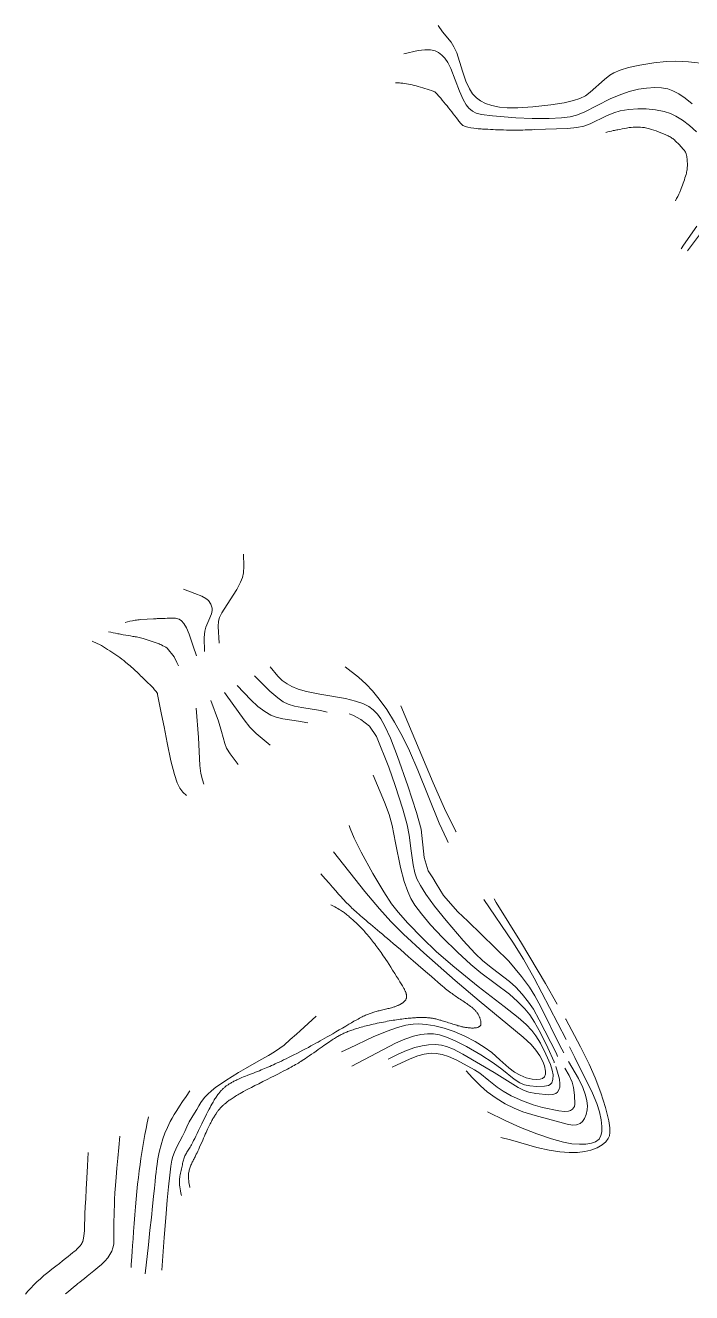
# Model space of a CAD drawing. Header units: inches. Extents: x 115425 to 116786, y 150085 to 152399.
# Drawn here: x 115964.9 to 116129.7, y 150634.4 to 150947.8 of the extents above; entities that cross this region are included whole.
import ezdxf

# ---------------------------------------------------------------- set-up
doc = ezdxf.new("R2010")
doc.units = ezdxf.units.IN
doc.header["$MEASUREMENT"] = 0
doc.layers.add('Contour', color=7, linetype='Continuous', lineweight=0, true_color=0xbed2ff)

msp = doc.modelspace()

# ---------------------------------------------------------------- linework, layer by layer
at = {"layer": 'Contour'}
for points in [[(116133.42, 150938.26), (116128.94, 150938.72), (116125.77, 150938.88), (116123.41, 150938.83), (116120.37, 150938.52), (116116.85, 150937.95), (116114.05, 150937.33), (116111.99, 150936.69), (116110.48, 150936.04), (116109.42, 150935.41), (116108.11, 150934.39), (116104.62, 150931.23), (116103.4, 150930.36), (116102.01, 150929.69), (116100.46, 150929.16), (116098.19, 150928.63), (116094.85, 150928.08), (116090.45, 150927.58), (116086.71, 150927.34), (116084.05, 150927.34), (116082.13, 150927.53), (116080.31, 150927.92), (116078.7, 150928.47), (116077.5, 150929.06), (116076.44, 150929.81), (116075.53, 150930.84), (116074.74, 150932.09), (116073.88, 150933.94), (116073.01, 150936.39), (116071.58, 150940.97), (116070.91, 150942.48), (116070.22, 150943.6), (116068.03, 150946.16), (116066.99, 150947.76)], [(116129.81, 150928.39), (116128.11, 150929.77), (116126.56, 150930.79), (116125.08, 150931.56), (116123.8, 150932.03), (116122.22, 150932.31), (116120.55, 150932.39), (116118.53, 150932.26), (116116.54, 150931.95), (116114.28, 150931.37), (116111.75, 150930.51), (116109.54, 150929.56), (116103.11, 150926.31), (116101.19, 150925.57), (116099.62, 150925.17), (116097.49, 150924.88), (116094.47, 150924.71), (116090.26, 150924.71), (116086.23, 150924.89), (116080.42, 150925.39), (116077.68, 150925.74), (116076.39, 150926.08), (116075.49, 150926.5), (116074.6, 150927.25), (116073.91, 150928.12), (116073.16, 150929.41), (116072.26, 150931.48), (116070.13, 150937.09), (116069.38, 150938.57), (116068.66, 150939.63), (116067.9, 150940.42), (116067.09, 150941.02), (116066.27, 150941.44), (116065.08, 150941.71), (116063.74, 150941.73), (116062.01, 150941.53), (116058.53, 150940.74)], [(116130.89, 150921.46), (116129.2, 150922.97), (116127.46, 150924.29), (116125.76, 150925.34), (116124.48, 150925.93), (116122.9, 150926.43), (116120.77, 150926.86), (116118.42, 150927.1), (116116.37, 150927.12), (116114.19, 150926.95), (116112.05, 150926.59), (116110.48, 150926.15), (116108.65, 150925.37), (116104.59, 150923.37), (116103.02, 150922.81), (116101.31, 150922.47), (116098.98, 150922.26), (116090.86, 150921.97)], [(116127.08, 150892.5), (116127.66, 150893.36), (116130.95, 150898.09)], [(116128.63, 150892), (116131.62, 150895.96)], [(116018.83, 150816.96), (116018.94, 150813.98), (116018.81, 150812.35), (116018.56, 150811.25), (116018.11, 150810.03), (116017.19, 150808.25), (116015.59, 150805.66), (116013.51, 150802.5), (116012.95, 150801.32), (116012.7, 150800.42), (116012.61, 150799.09), (116012.83, 150795)], [(116009.17, 150792.95), (116009.15, 150796.42), (116009.3, 150797.91), (116009.55, 150798.92), (116010.27, 150800.66), (116010.93, 150802.24), (116011.09, 150803.02), (116011.12, 150803.67), (116010.78, 150804.6), (116010.15, 150805.5), (116009.56, 150806), (116008.56, 150806.59), (116006.8, 150807.3), (116004.01, 150808.3)], [(116000, 150801.12), (116002.05, 150801.13), (116002.92, 150800.91), (116003.55, 150800.47), (116004.08, 150799.84), (116004.71, 150798.8), (116005.4, 150797.22), (116006.42, 150794.23), (116007.19, 150791.85)], [(116000, 150793.77), (116001.66, 150791.59), (116002.35, 150790.21), (116002.73, 150789.35)], [(116025.43, 150789.15), (116027.38, 150786.78), (116028.45, 150785.74), (116029.61, 150784.89), (116030.77, 150784.25), (116032.33, 150783.64), (116034.44, 150783.05), (116037.71, 150782.4), (116044.09, 150781.27), (116046.59, 150780.64), (116048.35, 150780.03), (116049.86, 150779.3), (116050.96, 150778.53), (116051.99, 150777.46), (116052.85, 150776.23), (116053.83, 150774.44), (116055.17, 150771.45), (116056.93, 150766.93), (116059.47, 150759.72), (116061.63, 150753.08), (116062.79, 150748.96), (116063.52, 150741.99), (116064.49, 150738.68), (116065.69, 150736.93), (116066.48, 150735.55), (116068.34, 150732.54), (116071.84, 150728.57)], [(116043.98, 150789.14), (116047.28, 150786.58), (116049.16, 150784.88), (116050.75, 150783.21), (116052.43, 150781.15), (116054.26, 150778.55), (116056.22, 150775.41), (116058.17, 150771.87), (116059.88, 150768.36), (116061.93, 150763.6), (116067.27, 150750.47), (116069.13, 150746.39), (116069.51, 150745.66)], [(116017.26, 150784.51), (116020.66, 150780.94), (116022.43, 150779.33), (116024.13, 150778.06), (116025.58, 150777.21), (116026.91, 150776.66), (116028.61, 150776.29), (116032.47, 150775.73), (116034.76, 150775.3)], [(116021.53, 150786.94), (116025.38, 150783.1), (116027.3, 150781.43), (116028.66, 150780.48), (116029.86, 150779.92), (116031.45, 150779.41), (116033.27, 150779.03), (116037.91, 150778.35), (116039.56, 150777.89)], [(116025.44, 150769.73), (116022.02, 150772.68), (116020.45, 150774.24), (116018.98, 150776.01), (116014.53, 150782.21), (116014.15, 150782.75)], [(116007.17, 150778.92), (116007.72, 150771.65), (116008.03, 150764.72), (116008.29, 150762.74), (116008.68, 150761.18), (116009.01, 150760.1)], [(116010.78, 150780.84), (116012.66, 150775.68), (116013.42, 150773.1), (116014.19, 150770.19), (116014.66, 150769.03), (116015.52, 150767.64), (116017.5, 150765.01)], [(116057.74, 150779.45), (116065.76, 150760.4), (116068.6, 150754.06), (116071.38, 150748.4), (116071.41, 150748.34)], [(116044.95, 150777.47), (116045.88, 150777.15), (116047.83, 150776.07), (116049.99, 150774.49), (116051.71, 150771.88), (116054.79, 150764.32), (116056.4, 150759.77), (116058.27, 150753.89), (116059.33, 150750.03), (116059.84, 150747.46), (116060.31, 150743.61), (116060.78, 150740.13), (116061.21, 150738.22), (116061.76, 150736.68), (116062.59, 150735.07), (116063.92, 150732.95), (116066.1, 150729.94), (116068.96, 150726.36), (116073.2, 150721.42), (116076.14, 150718.25), (116078.08, 150716.41), (116080.4, 150714.56), (116084.65, 150711.31), (116086.22, 150709.89), (116087.81, 150708.18), (116089.36, 150706.21), (116090.54, 150704.45), (116092, 150701.84), (116096.23, 150693.51), (116096.52, 150692.8)], [(116000, 150770.34), (116000.88, 150765.84), (116001.74, 150762.51), (116002.45, 150760.43), (116003.09, 150759.09), (116003.82, 150758.1), (116004.74, 150757.33)], [(116050.92, 150762.36), (116053.75, 150755.65), (116054.85, 150752.59), (116055.59, 150749.87), (116056.48, 150745.64), (116057.72, 150739.49), (116058.62, 150736.07), (116059.48, 150733.55), (116060.25, 150731.84), (116061.26, 150730.16), (116062.84, 150728.02), (116065.11, 150725.33), (116068.05, 150722.17), (116071.74, 150718.54), (116075.06, 150715.51), (116077.55, 150713.49), (116084.6, 150708.16), (116086.66, 150706.36), (116088.41, 150704.57), (116089.65, 150703.06), (116090.85, 150701.26), (116092.32, 150698.64), (116094.16, 150694.91), (116095.66, 150691.44), (116095.73, 150691.24)], [(116045.66, 150690.37), (116056.48, 150696.05), (116058.77, 150697.06), (116060.87, 150697.76), (116062.68, 150698.17), (116064.35, 150698.36), (116065.83, 150698.34), (116067.29, 150698.1), (116069.04, 150697.58), (116071.21, 150696.66), (116073.97, 150695.26), (116077.54, 150693.19), (116080.6, 150691.2), (116082.73, 150689.6), (116085.8, 150687.15), (116087.18, 150686.28), (116088.32, 150685.79), (116089.7, 150685.49), (116091.39, 150685.37), (116093.26, 150685.4), (116094.27, 150685.6), (116094.74, 150685.84), (116095.08, 150686.22), (116095.4, 150687.11), (116095.42, 150688.24), (116095.23, 150689.39), (116094.76, 150690.82), (116093.64, 150693.35), (116092.28, 150696.05), (116091.15, 150697.89), (116090.13, 150699.22), (116088.77, 150700.64), (116086.78, 150702.41), (116083.35, 150705.1), (116076.9, 150710.04), (116070.59, 150715.21), (116066.52, 150718.74), (116063.1, 150722.01), (116059.5, 150725.73), (116057.07, 150728.48), (116055.49, 150730.54), (116053.57, 150733.45), (116050.83, 150738.04), (116047.92, 150743.31), (116046.23, 150746.72), (116045.24, 150749.15), (116044.98, 150749.91)], [(116041.14, 150743.37), (116048.83, 150733.6), (116052.46, 150729.26), (116055.27, 150726.18), (116058.46, 150723.02), (116063.48, 150718.38), (116071.23, 150711.53), (116077.14, 150706.53), (116088.06, 150697.52), (116089.99, 150695.71), (116091.19, 150694.33), (116092.15, 150692.95), (116092.87, 150691.54), (116093.27, 150690.43), (116093.52, 150689.17), (116093.52, 150688.36), (116093.31, 150687.77), (116092.81, 150687.34), (116092.24, 150687.14), (116091.39, 150687.06), (116090.23, 150687.16), (116088.78, 150687.49), (116087.26, 150688.11), (116085.9, 150688.88), (116084.44, 150689.98), (116082.27, 150691.95), (116080.25, 150693.74), (116078.4, 150695.08), (116076.12, 150696.47), (116073.58, 150697.78), (116070.93, 150698.92), (116068.5, 150699.77), (116066.21, 150700.36), (116064.05, 150700.71), (116062.23, 150700.82), (116060.79, 150700.76), (116059, 150700.48), (116056.91, 150699.94), (116054.37, 150699.06), (116050.95, 150697.62), (116045.1, 150694.85), (116043.07, 150693.88)], [(116037.96, 150737.96), (116039.04, 150736.72), (116040.01, 150735.6), (116040.89, 150734.6), (116041.67, 150733.71), (116042.34, 150732.95), (116042.92, 150732.31), (116043.39, 150731.79), (116043.76, 150731.39), (116044.09, 150731.05), (116044.41, 150730.72), (116044.72, 150730.4), (116045.04, 150730.08), (116045.36, 150729.78), (116045.67, 150729.47), (116045.98, 150729.18), (116046.29, 150728.89), (116046.61, 150728.59), (116046.96, 150728.28), (116047.34, 150727.94), (116047.75, 150727.58), (116048.19, 150727.2), (116048.66, 150726.8), (116049.16, 150726.37), (116049.69, 150725.93), (116050.24, 150725.47), (116050.8, 150725), (116051.38, 150724.52), (116051.97, 150724.02), (116052.57, 150723.52), (116053.19, 150723), (116053.82, 150722.48), (116054.46, 150721.94), (116055.14, 150721.36), (116055.9, 150720.71), (116056.74, 150720), (116057.65, 150719.21), (116058.64, 150718.35), (116059.7, 150717.42), (116060.84, 150716.43), (116062.06, 150715.36), (116063.25, 150714.31), (116064.33, 150713.36), (116065.31, 150712.51), (116066.17, 150711.77), (116066.92, 150711.13), (116067.55, 150710.58), (116068.08, 150710.14), (116068.49, 150709.81), (116068.84, 150709.53), (116069.18, 150709.26), (116069.51, 150709.01), (116069.83, 150708.76), (116070.13, 150708.54), (116070.43, 150708.32), (116070.71, 150708.12), (116070.98, 150707.93), (116071.24, 150707.74), (116071.52, 150707.55), (116071.81, 150707.35), (116072.12, 150707.15), (116072.43, 150706.94), (116072.75, 150706.72), (116073.09, 150706.5), (116073.43, 150706.28), (116073.77, 150706.06), (116074.07, 150705.85), (116074.36, 150705.66), (116074.61, 150705.48), (116074.83, 150705.32), (116075.03, 150705.17), (116075.2, 150705.04), (116075.34, 150704.93), (116075.47, 150704.82), (116075.59, 150704.71), (116075.7, 150704.6), (116075.82, 150704.5), (116075.93, 150704.39), (116076.03, 150704.27), (116076.14, 150704.16), (116076.24, 150704.05), (116076.33, 150703.94), (116076.42, 150703.82), (116076.52, 150703.7), (116076.61, 150703.58), (116076.69, 150703.46), (116076.78, 150703.33), (116076.86, 150703.2), (116076.94, 150703.06), (116077.02, 150702.92), (116077.09, 150702.79), (116077.16, 150702.65), (116077.22, 150702.52), (116077.28, 150702.38), (116077.33, 150702.25), (116077.38, 150702.11), (116077.42, 150701.97), (116077.46, 150701.84), (116077.49, 150701.72), (116077.52, 150701.6), (116077.54, 150701.49), (116077.56, 150701.38), (116077.57, 150701.29), (116077.58, 150701.19), (116077.58, 150701.11), (116077.58, 150701.03), (116077.58, 150700.95), (116077.57, 150700.88), (116077.57, 150700.81), (116077.56, 150700.74), (116077.55, 150700.67), (116077.54, 150700.61), (116077.53, 150700.54), (116077.51, 150700.48), (116077.48, 150700.42), (116077.44, 150700.37), (116077.39, 150700.31), (116077.33, 150700.25), (116077.26, 150700.2), (116077.17, 150700.15), (116077.08, 150700.09), (116076.98, 150700.04), (116076.87, 150700), (116076.75, 150699.96), (116076.63, 150699.92), (116076.5, 150699.89), (116076.37, 150699.87), (116076.23, 150699.85), (116076.08, 150699.83), (116075.93, 150699.82), (116075.76, 150699.81), (116075.59, 150699.81), (116075.41, 150699.81), (116075.22, 150699.81), (116075.02, 150699.82), (116074.82, 150699.84), (116074.6, 150699.86), (116074.38, 150699.88), (116074.16, 150699.91), (116073.95, 150699.94), (116073.73, 150699.97), (116073.52, 150700.01), (116073.3, 150700.05), (116073.09, 150700.09), (116072.88, 150700.14), (116072.65, 150700.19), (116072.42, 150700.25), (116072.16, 150700.31), (116071.89, 150700.39), (116071.6, 150700.48), (116071.29, 150700.57), (116070.96, 150700.67), (116070.62, 150700.78), (116070.27, 150700.89), (116069.93, 150701), (116069.59, 150701.11), (116069.26, 150701.22), (116068.93, 150701.32), (116068.61, 150701.42), (116068.3, 150701.52), (116067.99, 150701.61), (116067.69, 150701.71), (116067.41, 150701.79), (116067.14, 150701.87), (116066.89, 150701.94), (116066.64, 150702), (116066.42, 150702.05), (116066.2, 150702.1), (116066, 150702.14), (116065.81, 150702.18), (116065.61, 150702.21), (116065.41, 150702.24), (116065.2, 150702.27), (116064.99, 150702.3), (116064.78, 150702.32), (116064.56, 150702.34), (116064.34, 150702.36), (116064.11, 150702.37), (116063.87, 150702.38), (116063.63, 150702.39), (116063.38, 150702.4), (116063.11, 150702.4), (116062.84, 150702.4), (116062.57, 150702.4), (116062.28, 150702.39), (116061.98, 150702.39), (116061.67, 150702.37), (116061.35, 150702.36), (116061.02, 150702.34), (116060.68, 150702.31), (116060.33, 150702.28), (116059.96, 150702.25), (116059.59, 150702.22), (116059.2, 150702.18), (116058.81, 150702.13), (116058.41, 150702.08), (116058, 150702.03), (116057.58, 150701.98), (116057.16, 150701.92), (116056.72, 150701.85), (116056.28, 150701.78), (116055.83, 150701.71), (116055.37, 150701.63), (116054.9, 150701.55), (116054.42, 150701.47), (116053.94, 150701.38), (116053.44, 150701.28), (116052.94, 150701.18), (116052.43, 150701.08), (116051.92, 150700.97), (116051.43, 150700.86), (116050.95, 150700.76), (116050.48, 150700.65), (116050.03, 150700.54), (116049.59, 150700.44), (116049.17, 150700.33), (116048.76, 150700.23), (116048.36, 150700.12), (116047.98, 150700.01), (116047.61, 150699.91), (116047.25, 150699.81), (116046.91, 150699.71), (116046.58, 150699.6), (116046.27, 150699.5), (116045.97, 150699.4), (116045.68, 150699.31), (116045.4, 150699.21), (116045.13, 150699.11), (116044.87, 150699.01), (116044.61, 150698.91), (116044.37, 150698.81), (116044.13, 150698.71), (116043.9, 150698.61), (116043.68, 150698.51), (116043.45, 150698.4), (116043.22, 150698.29), (116043, 150698.18), (116042.77, 150698.06), (116042.54, 150697.93), (116042.31, 150697.81), (116042.08, 150697.68), (116041.84, 150697.54), (116041.59, 150697.39), (116041.33, 150697.23), (116041.06, 150697.05), (116040.77, 150696.87), (116040.48, 150696.67), (116040.17, 150696.47), (116039.85, 150696.25), (116039.5, 150696.02), (116039.13, 150695.76), (116038.73, 150695.48), (116038.29, 150695.17), (116037.82, 150694.84), (116037.32, 150694.49), (116036.78, 150694.11), (116036.22, 150693.71), (116035.65, 150693.31), (116035.13, 150692.94), (116034.63, 150692.6), (116034.18, 150692.29), (116033.76, 150692), (116033.38, 150691.75), (116033.03, 150691.53), (116032.72, 150691.34), (116032.41, 150691.15), (116032.09, 150690.96), (116031.75, 150690.77), (116031.39, 150690.56), (116031, 150690.35), (116030.6, 150690.13), (116030.18, 150689.9), (116029.74, 150689.67), (116029.26, 150689.41), (116028.69, 150689.12), (116028.04, 150688.79), (116027.32, 150688.42), (116026.52, 150688.01), (116025.64, 150687.56), (116024.68, 150687.08), (116023.64, 150686.56), (116022.61, 150686.04), (116021.67, 150685.56), (116020.83, 150685.13), (116020.08, 150684.74), (116019.43, 150684.4), (116018.87, 150684.11), (116018.41, 150683.85), (116018.04, 150683.64), (116017.72, 150683.46), (116017.41, 150683.28), (116017.11, 150683.1), (116016.83, 150682.92), (116016.55, 150682.75), (116016.29, 150682.58), (116016.04, 150682.42), (116015.8, 150682.25), (116015.57, 150682.09), (116015.34, 150681.94), (116015.13, 150681.78), (116014.92, 150681.63), (116014.73, 150681.47), (116014.54, 150681.32), (116014.36, 150681.18), (116014.19, 150681.03), (116014.02, 150680.89), (116013.87, 150680.75), (116013.72, 150680.61), (116013.57, 150680.47), (116013.44, 150680.34), (116013.31, 150680.21), (116013.19, 150680.08), (116013.07, 150679.96), (116012.96, 150679.83), (116012.85, 150679.7), (116012.74, 150679.56), (116012.62, 150679.42), (116012.51, 150679.27), (116012.4, 150679.12), (116012.28, 150678.96), (116012.16, 150678.79), (116012.05, 150678.62), (116011.93, 150678.44), (116011.8, 150678.25), (116011.68, 150678.05), (116011.56, 150677.85), (116011.43, 150677.63), (116011.3, 150677.41), (116011.17, 150677.18), (116011.03, 150676.93), (116010.9, 150676.67), (116010.75, 150676.39), (116010.6, 150676.1), (116010.45, 150675.79), (116010.29, 150675.46), (116010.13, 150675.12), (116009.96, 150674.76), (116009.79, 150674.38), (116009.6, 150673.98), (116009.4, 150673.54), (116009.2, 150673.08), (116008.98, 150672.58), (116008.75, 150672.07), (116008.5, 150671.52), (116008.25, 150670.94), (116008, 150670.38), (116007.77, 150669.86), (116007.55, 150669.38), (116007.36, 150668.96), (116007.18, 150668.58), (116007.01, 150668.24), (116006.87, 150667.96), (116006.74, 150667.72), (116006.62, 150667.5), (116006.5, 150667.28), (116006.39, 150667.06), (116006.28, 150666.83), (116006.17, 150666.61), (116006.06, 150666.38), (116005.95, 150666.15), (116005.85, 150665.91), (116005.75, 150665.68), (116005.66, 150665.43), (116005.58, 150665.19), (116005.5, 150664.94), (116005.43, 150664.69), (116005.37, 150664.43), (116005.31, 150664.17), (116005.27, 150663.9), (116005.23, 150663.61), (116005.22, 150663.28), (116005.22, 150662.9), (116005.25, 150662.48), (116005.29, 150662.02), (116005.36, 150661.52), (116005.45, 150660.97), (116005.55, 150660.38)], [(116078.31, 150731.55), (116085.44, 150721.04), (116088.09, 150716.81), (116090.73, 150712.16), (116094.57, 150704.92), (116098.62, 150696.93)], [(116080.82, 150731.74), (116081.38, 150730.83), (116087.62, 150720.81), (116093.55, 150710.78), (116096.43, 150705.72)], [(116003.5, 150658.41), (116003.37, 150659.01), (116003.26, 150659.56), (116003.17, 150660.07), (116003.1, 150660.54), (116003.04, 150660.97), (116003.01, 150661.35), (116002.99, 150661.69), (116003, 150661.99), (116003.02, 150662.27), (116003.04, 150662.57), (116003.08, 150662.87), (116003.13, 150663.2), (116003.18, 150663.53), (116003.24, 150663.88), (116003.32, 150664.24), (116003.4, 150664.61), (116003.48, 150664.98), (116003.57, 150665.34), (116003.64, 150665.68), (116003.72, 150666.01), (116003.8, 150666.32), (116003.87, 150666.62), (116003.94, 150666.9), (116004.01, 150667.17), (116004.08, 150667.42), (116004.16, 150667.68), (116004.25, 150667.92), (116004.35, 150668.17), (116004.46, 150668.41), (116004.59, 150668.65), (116004.72, 150668.88), (116004.86, 150669.11), (116005.01, 150669.34), (116005.16, 150669.58), (116005.31, 150669.83), (116005.47, 150670.1), (116005.63, 150670.37), (116005.79, 150670.65), (116005.95, 150670.95), (116006.11, 150671.26), (116006.3, 150671.6), (116006.52, 150672.03), (116006.77, 150672.53), (116007.06, 150673.1), (116007.38, 150673.74), (116007.73, 150674.46), (116008.12, 150675.26), (116008.54, 150676.13), (116008.97, 150677), (116009.36, 150677.79), (116009.71, 150678.51), (116010.04, 150679.14), (116010.32, 150679.71), (116010.58, 150680.19), (116010.8, 150680.6), (116010.98, 150680.94), (116011.15, 150681.23), (116011.31, 150681.5), (116011.47, 150681.77), (116011.63, 150682.03), (116011.78, 150682.27), (116011.94, 150682.5), (116012.08, 150682.72), (116012.23, 150682.93), (116012.37, 150683.13), (116012.51, 150683.33), (116012.65, 150683.51), (116012.79, 150683.69), (116012.92, 150683.86), (116013.06, 150684.02), (116013.19, 150684.18), (116013.32, 150684.32), (116013.45, 150684.47), (116013.58, 150684.6), (116013.71, 150684.73), (116013.84, 150684.85), (116013.96, 150684.97), (116014.08, 150685.08), (116014.21, 150685.19), (116014.33, 150685.29), (116014.45, 150685.39), (116014.59, 150685.49), (116014.72, 150685.59), (116014.87, 150685.69), (116015.02, 150685.8), (116015.18, 150685.9), (116015.34, 150686), (116015.51, 150686.11), (116015.69, 150686.21), (116015.88, 150686.32), (116016.07, 150686.43), (116016.28, 150686.54), (116016.49, 150686.65), (116016.72, 150686.76), (116016.95, 150686.87), (116017.19, 150686.99), (116017.45, 150687.11), (116017.75, 150687.24), (116018.08, 150687.39), (116018.45, 150687.54), (116018.86, 150687.71), (116019.31, 150687.89), (116019.79, 150688.08), (116020.3, 150688.28), (116020.83, 150688.48), (116021.34, 150688.68), (116021.83, 150688.88), (116022.31, 150689.07), (116022.77, 150689.25), (116023.21, 150689.43), (116023.64, 150689.6), (116024.05, 150689.77), (116024.46, 150689.94), (116024.88, 150690.12), (116025.32, 150690.3), (116025.77, 150690.5), (116026.23, 150690.71), (116026.71, 150690.93), (116027.19, 150691.16), (116027.7, 150691.39), (116028.22, 150691.64), (116028.78, 150691.91), (116029.36, 150692.2), (116029.98, 150692.51), (116030.63, 150692.83), (116031.31, 150693.18), (116032.02, 150693.54), (116032.76, 150693.92), (116033.5, 150694.31), (116034.21, 150694.68), (116034.89, 150695.03), (116035.54, 150695.38), (116036.16, 150695.71), (116036.75, 150696.03), (116037.31, 150696.34), (116037.84, 150696.64), (116038.38, 150696.94), (116038.95, 150697.27), (116039.57, 150697.62), (116040.24, 150698), (116040.94, 150698.41), (116041.69, 150698.85), (116042.48, 150699.32), (116043.31, 150699.81), (116044.13, 150700.29), (116044.88, 150700.73), (116045.55, 150701.12), (116046.16, 150701.47), (116046.7, 150701.77), (116047.17, 150702.03), (116047.57, 150702.25), (116047.9, 150702.42), (116048.19, 150702.56), (116048.47, 150702.7), (116048.74, 150702.83), (116049, 150702.95), (116049.26, 150703.06), (116049.5, 150703.17), (116049.73, 150703.26), (116049.95, 150703.35), (116050.17, 150703.44), (116050.4, 150703.52), (116050.64, 150703.6), (116050.87, 150703.67), (116051.12, 150703.75), (116051.37, 150703.82), (116051.63, 150703.89), (116051.89, 150703.95), (116052.16, 150704.02), (116052.44, 150704.09), (116052.72, 150704.16), (116053.02, 150704.23), (116053.32, 150704.3), (116053.62, 150704.37), (116053.94, 150704.45), (116054.26, 150704.52), (116054.58, 150704.6), (116054.87, 150704.67), (116055.15, 150704.74), (116055.42, 150704.81), (116055.66, 150704.88), (116055.89, 150704.95), (116056.09, 150705.02), (116056.28, 150705.08), (116056.46, 150705.15), (116056.63, 150705.21), (116056.79, 150705.28), (116056.95, 150705.34), (116057.09, 150705.4), (116057.23, 150705.47), (116057.36, 150705.53), (116057.49, 150705.59), (116057.61, 150705.65), (116057.72, 150705.72), (116057.83, 150705.78), (116057.93, 150705.84), (116058.03, 150705.9), (116058.13, 150705.97), (116058.22, 150706.03), (116058.3, 150706.09), (116058.38, 150706.16), (116058.46, 150706.22), (116058.54, 150706.29), (116058.61, 150706.36), (116058.68, 150706.43), (116058.75, 150706.5), (116058.82, 150706.58), (116058.88, 150706.65), (116058.94, 150706.73), (116058.99, 150706.81), (116059.04, 150706.9), (116059.08, 150706.99), (116059.11, 150707.08), (116059.14, 150707.18), (116059.16, 150707.28), (116059.17, 150707.39), (116059.18, 150707.5), (116059.18, 150707.61), (116059.18, 150707.72), (116059.17, 150707.83), (116059.15, 150707.94), (116059.14, 150708.06), (116059.11, 150708.17), (116059.09, 150708.29), (116059.05, 150708.4), (116059.01, 150708.53), (116058.96, 150708.66), (116058.91, 150708.8), (116058.85, 150708.94), (116058.78, 150709.09), (116058.71, 150709.24), (116058.63, 150709.4), (116058.52, 150709.61), (116058.36, 150709.89), (116058.14, 150710.26), (116057.87, 150710.71), (116057.54, 150711.24), (116057.16, 150711.86), (116056.73, 150712.55), (116056.24, 150713.33), (116055.74, 150714.12), (116055.27, 150714.85), (116054.84, 150715.53), (116054.43, 150716.15), (116054.06, 150716.72), (116053.73, 150717.23), (116053.42, 150717.68), (116053.15, 150718.08), (116052.89, 150718.45), (116052.63, 150718.82), (116052.37, 150719.18), (116052.11, 150719.54), (116051.84, 150719.9), (116051.58, 150720.25), (116051.31, 150720.6), (116051.04, 150720.95), (116050.78, 150721.29), (116050.52, 150721.62), (116050.26, 150721.94), (116050.01, 150722.25), (116049.76, 150722.55), (116049.52, 150722.83), (116049.29, 150723.11), (116049.06, 150723.37), (116048.83, 150723.63), (116048.6, 150723.89), (116048.36, 150724.15), (116048.12, 150724.4), (116047.87, 150724.66), (116047.62, 150724.91), (116047.37, 150725.17), (116047.11, 150725.42), (116046.85, 150725.67), (116046.6, 150725.92), (116046.34, 150726.15), (116046.09, 150726.39), (116045.84, 150726.61), (116045.59, 150726.83), (116045.35, 150727.05), (116045.1, 150727.26), (116044.86, 150727.46), (116044.63, 150727.65), (116044.4, 150727.84), (116044.17, 150728.01), (116043.95, 150728.18), (116043.74, 150728.35), (116043.53, 150728.5), (116043.32, 150728.65), (116043.1, 150728.8), (116042.83, 150728.97), (116042.53, 150729.14), (116042.19, 150729.34), (116041.81, 150729.55), (116041.4, 150729.77), (116040.94, 150730), (116040.44, 150730.25)], [(116071.84, 150728.57), (116074.3, 150726.22), (116084.51, 150716.31), (116087.6, 150712.58), (116089.59, 150709.91), (116090.94, 150707.8), (116092.43, 150705.04), (116097.11, 150695.46), (116098.12, 150693.65)], [(116000, 150657.22), (116000.31, 150660.55), (116000.6, 150663.41), (116000.88, 150665.62), (116001.12, 150667.16), (116001.34, 150668.04), (116001.76, 150669.11), (116002.41, 150670.57), (116003.08, 150671.85), (116003.73, 150673.04), (116004.31, 150674.23), (116004.83, 150675.41), (116005.4, 150676.57), (116006.06, 150677.7), (116006.75, 150678.77), (116007.29, 150679.65), (116007.78, 150680.54), (116008.27, 150681.4), (116008.68, 150681.97), (116009.28, 150682.69), (116010.03, 150683.45), (116010.92, 150684.26), (116012.04, 150685.15), (116013.13, 150685.96), (116014.46, 150686.86), (116016.01, 150687.86), (116017.62, 150688.84), (116019.31, 150689.81), (116021.49, 150691.02), (116023.42, 150692.08), (116025.07, 150693), (116026.55, 150693.89), (116027.84, 150694.79), (116028.88, 150695.61), (116030.4, 150696.93), (116031.92, 150698.3), (116032.84, 150699.13), (116036.82, 150702.74)], [(116098.49, 150702.11), (116098.57, 150701.96), (116102.23, 150695.19), (116104.37, 150690.88), (116105.84, 150687.5), (116107.21, 150683.82), (116108.37, 150680.15), (116109.21, 150676.88), (116109.48, 150675.13), (116109.48, 150673.95), (116109.34, 150673.16), (116109.08, 150672.45), (116108.48, 150671.65), (116107.57, 150670.89), (116106.31, 150670.17), (116104.74, 150669.59), (116103.27, 150669.24), (116101.45, 150669.03), (116099.41, 150669.01), (116097.09, 150669.19), (116094.44, 150669.6), (116091.44, 150670.28), (116084.91, 150672.14), (116082.47, 150672.71)], [(116096.08, 150690.27), (116096.55, 150688.92), (116097, 150687.17), (116097.13, 150686.01), (116097.07, 150685.22), (116096.82, 150684.52), (116096.48, 150683.93), (116096.08, 150683.61), (116095.35, 150683.34), (116094.34, 150683.28), (116091.14, 150683.58), (116089.43, 150683.91), (116088.25, 150684.34), (116086.78, 150685.1), (116080.83, 150688.85), (116073.13, 150693.31), (116070.75, 150694.57), (116069.07, 150695.25), (116067.79, 150695.56), (116066.3, 150695.71), (116064.62, 150695.66), (116063.02, 150695.43), (116061.23, 150694.99), (116059.19, 150694.28), (116057.12, 150693.36), (116054.59, 150692.09)], [(116098.32, 150689.85), (116099.36, 150688.08), (116100.1, 150686.42), (116100.47, 150685.12), (116100.68, 150683.2), (116100.84, 150680.96), (116100.69, 150680.37), (116100.19, 150679.76), (116099.73, 150679.44), (116099.2, 150679.24), (116098.22, 150679.13), (116096.81, 150679.31), (116092.78, 150680.14), (116090.5, 150680.8), (116087.84, 150681.8), (116085.09, 150683.06), (116083.04, 150684.18), (116081.57, 150685.17), (116079.51, 150686.86), (116077.33, 150688.64), (116075.98, 150689.51), (116071.61, 150691.83), (116069.52, 150692.8), (116067.96, 150693.29), (116066.54, 150693.53), (116065.23, 150693.55), (116063.56, 150693.33), (116061.96, 150692.91), (116060.09, 150692.2), (116055.62, 150690.14)], [(116099.5, 150695.19), (116100.83, 150692.56), (116105.14, 150683.72), (116106.23, 150681.16), (116106.9, 150679.09), (116107.34, 150677.09), (116107.51, 150675.42), (116107.47, 150674.17), (116107.24, 150673.2), (116106.78, 150672.34), (116105.88, 150671.7), (116104.93, 150671.35), (116103.56, 150671.11), (116101.92, 150671.05), (116100.07, 150671.2), (116097.97, 150671.61), (116095.05, 150672.43), (116091.42, 150673.66), (116087.37, 150675.24), (116083.61, 150676.93), (116079.16, 150679.08)], [(116099.25, 150691.56), (116101.67, 150687.36), (116102.78, 150685.07), (116103.46, 150683.22), (116103.8, 150681.82), (116103.92, 150680.56), (116103.87, 150679.56), (116103.6, 150678.39), (116103.16, 150677.4), (116102.68, 150676.71), (116102.13, 150676.17), (116101.23, 150675.84), (116100.26, 150675.79), (116098.87, 150676.01), (116091.03, 150678.14), (116087.95, 150679.12), (116085.8, 150679.98), (116083.61, 150681.09), (116081.32, 150682.49), (116079.13, 150684.06), (116077.46, 150685.48), (116075.48, 150687.5), (116073.89, 150689.19)], [(116000.02, 150675.22), (116000.72, 150676.67), (116001.17, 150677.5), (116001.71, 150678.42), (116002.32, 150679.42), (116003.02, 150680.5), (116003.8, 150681.66), (116004.66, 150682.91), (116005.61, 150684.24)], [(115995.33, 150677.84), (115995.04, 150676.4), (115994.75, 150674.95), (115994.48, 150673.49), (115994.22, 150672.02), (115993.96, 150670.54), (115993.72, 150669.05), (115993.49, 150667.55), (115993.27, 150666.04), (115993.06, 150664.49), (115992.85, 150662.86), (115992.66, 150661.16), (115992.47, 150659.38), (115992.29, 150657.52), (115992.12, 150655.59), (115991.96, 150653.59), (115991.81, 150651.51), (115991.67, 150649.48), (115991.54, 150647.65), (115991.43, 150646), (115991.33, 150644.55), (115991.24, 150643.28), (115991.16, 150642.2), (115991.1, 150641.31), (115991.05, 150640.61)], [(115994.56, 150639.04), (115995.33, 150646.2), (115995.72, 150649.78), (115996.06, 150652.97), (115996.36, 150655.77), (115996.61, 150658.18), (115996.82, 150660.21), (115996.99, 150661.85), (115997.12, 150663.1), (115997.22, 150664.13), (115997.34, 150665.13), (115997.47, 150666.08), (115997.61, 150666.99), (115997.76, 150667.86), (115997.92, 150668.69), (115998.09, 150669.47), (115998.47, 150670.94), (115998.92, 150672.38), (115999.43, 150673.81), (116000.02, 150675.22)], [(115988.25, 150673.08), (115987.97, 150670.24), (115987.73, 150667.6), (115987.52, 150665.16), (115987.33, 150662.92), (115987.18, 150660.88), (115987.06, 150659.04), (115986.97, 150657.4), (115986.91, 150655.95), (115986.87, 150654.64), (115986.83, 150653.39), (115986.81, 150652.2), (115986.79, 150651.07), (115986.77, 150650), (115986.77, 150649), (115986.77, 150648.06), (115986.78, 150647.18), (115986.74, 150646.33), (115986.56, 150645.49), (115986.25, 150644.65), (115985.82, 150643.82), (115985.26, 150643), (115984.58, 150642.18), (115983.76, 150641.36), (115982.82, 150640.55), (115981.86, 150639.78), (115980.99, 150639.08), (115980.2, 150638.44), (115979.5, 150637.88), (115978.88, 150637.39), (115978.36, 150636.96), (115977.91, 150636.61), (115977.56, 150636.33), (115977.2, 150636.04), (115976.74, 150635.67), (115976.19, 150635.21), (115975.53, 150634.67), (115974.78, 150634.05)], [(115964.89, 150634.01), (115965.53, 150634.76), (115966.23, 150635.51), (115966.97, 150636.27), (115967.76, 150637.03), (115968.61, 150637.8), (115969.5, 150638.57), (115970.44, 150639.35), (115971.43, 150640.14), (115972.41, 150640.89), (115973.3, 150641.59), (115974.11, 150642.23), (115974.85, 150642.81), (115975.5, 150643.32), (115976.07, 150643.78), (115976.57, 150644.18), (115976.98, 150644.52), (115977.34, 150644.83), (115977.66, 150645.13), (115977.96, 150645.42), (115978.22, 150645.7), (115978.46, 150645.98), (115978.66, 150646.25), (115978.83, 150646.51), (115978.97, 150646.76), (115979.09, 150647.05), (115979.19, 150647.42), (115979.28, 150647.88), (115979.36, 150648.41), (115979.43, 150649.03), (115979.48, 150649.74), (115979.52, 150650.52), (115979.55, 150651.39), (115979.58, 150652.47), (115979.64, 150653.86), (115979.72, 150655.58), (115979.82, 150657.63), (115979.94, 150659.99), (115980.09, 150662.69), (115980.27, 150665.7), (115980.46, 150669.04)], [(115998.67, 150639.93), (115999.26, 150647.99), (115999.63, 150652.84), (116000, 150657.22)]]:
    msp.add_lwpolyline(points, dxfattribs=at)
for points in [[(116090.86, 150921.97, -0.008294), (116086.19, 150921.84, -0.012667), (116083.13, 150921.88, -0.002729), (116077.99, 150922.11, -0.009513), (116076.51, 150922.21, -0.054164), (116073.65, 150922.78, -0.135058), (116072.65, 150923.42, -0.024901), (116071.91, 150924.34, 0.011451), (116070.34, 150926.4, 0.005391), (116067.23, 150930.19, 0.020625), (116066.37, 150931.14, 0.11619), (116065.89, 150931.43, 0.01411), (116061.52, 150932.79, 0.045259), (116057.75, 150933.48, 0.010412), (116056.44, 150933.57)], [(116108.47, 150921.3, -0.004383), (116110.32, 150921.72, -0.007306), (116111.43, 150921.94, -0.001241), (116113.57, 150922.34, -0.003801), (116114.27, 150922.46, -0.041154), (116116.12, 150922.61, -0.04046), (116118, 150922.46, -0.031537), (116119.24, 150922.18, -0.016889), (116121.48, 150921.43, -0.019183), (116123.89, 150920.43, -0.046579), (116124.83, 150919.89, -0.03412), (116125.62, 150919.24, -0.017558), (116127.01, 150917.83, -0.014937), (116127.91, 150916.8, -0.043449), (116128.17, 150916.41, -0.071482), (116128.35, 150915.96, -0.027838), (116128.56, 150914.74, -0.028917), (116128.65, 150913.27, -0.034367), (116128.56, 150912.04, -0.039855), (116128.31, 150910.9, -0.012526), (116127.14, 150907.4, -0.023956), (116126.78, 150906.52, -0.018051), (116125.66, 150904.37)], [(116000, 150801.12, 0.003474), (115997.84, 150801.06, 0.006043), (115996.59, 150801), (115995.06, 150800.91), (115993.43, 150800.81, 0.029064), (115992.01, 150800.64, 0.016473), (115989.54, 150800.1)], [(116000, 150793.77, 0.011758), (115998.56, 150794.54, 0.03098), (115997.98, 150794.79, 0.009843), (115994, 150796.12, 0.030185), (115992.67, 150796.45, 0.003266), (115991.51, 150796.66, -0.001576), (115989.1, 150797.08, -0.004056), (115987.78, 150797.32, -0.002308), (115985.47, 150797.78)], [(116000, 150770.34), (115999.22, 150774.26), (115998.6, 150777.37), (115997.6, 150782.28), (115997.55, 150782.51, 0.131492), (115997.26, 150783.06, 0.01757), (115994.06, 150786.32, 0.004398), (115991.44, 150788.77, 0.00936), (115990.17, 150789.89, 0.022286), (115988.22, 150791.4, 0.011444), (115984.24, 150794.08, 0.051699), (115982.13, 150795.14, -0.01548), (115981.4, 150795.44)]]:
    msp.add_lwpolyline(points, format="xyb", dxfattribs=at)

doc.saveas('drawing.dxf')
